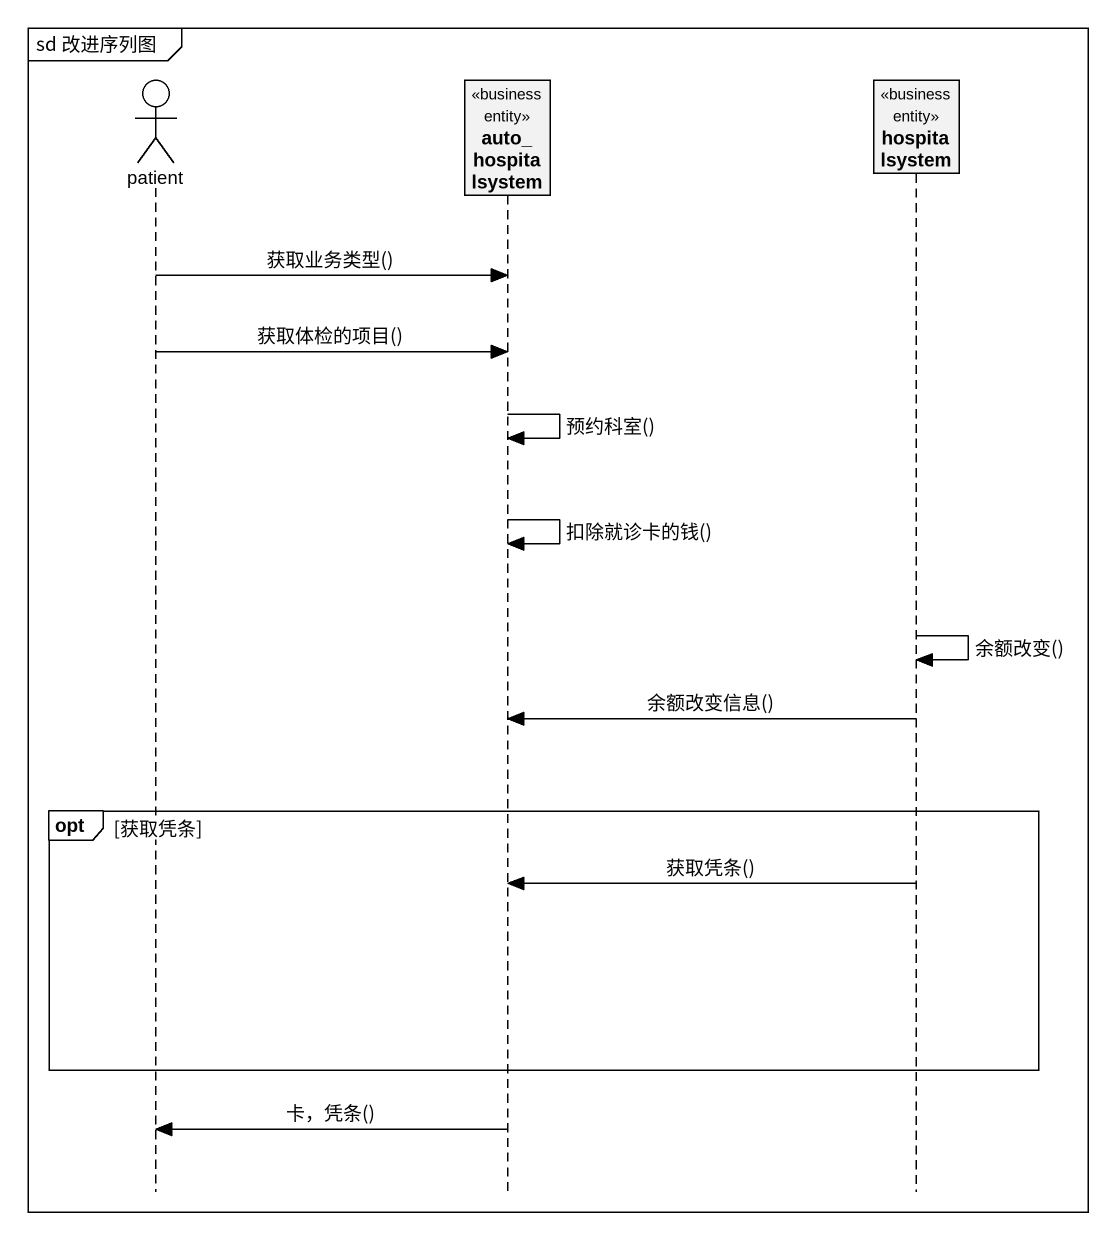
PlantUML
@startuml
mainframe sd 改进序列图
hide footbox
actor patient
participant auto_hospitalsystem <<business entity>>
participant hospitalsystem <<business entity>>

patient -> auto_hospitalsystem : 获取业务类型()
patient -> auto_hospitalsystem : 获取体检的项目()
auto_hospitalsystem -> auto_hospitalsystem : 预约科室()
auto_hospitalsystem -> auto_hospitalsystem : 扣除就诊卡的钱()
hospitalsystem -> hospitalsystem : 余额改变()
hospitalsystem -> auto_hospitalsystem : 余额改变信息()
opt 获取凭条
  hospitalsystem -> auto_hospitalsystem : 获取凭条()
end
auto_hospitalsystem -> patient : 卡，凭条()
@enduml
